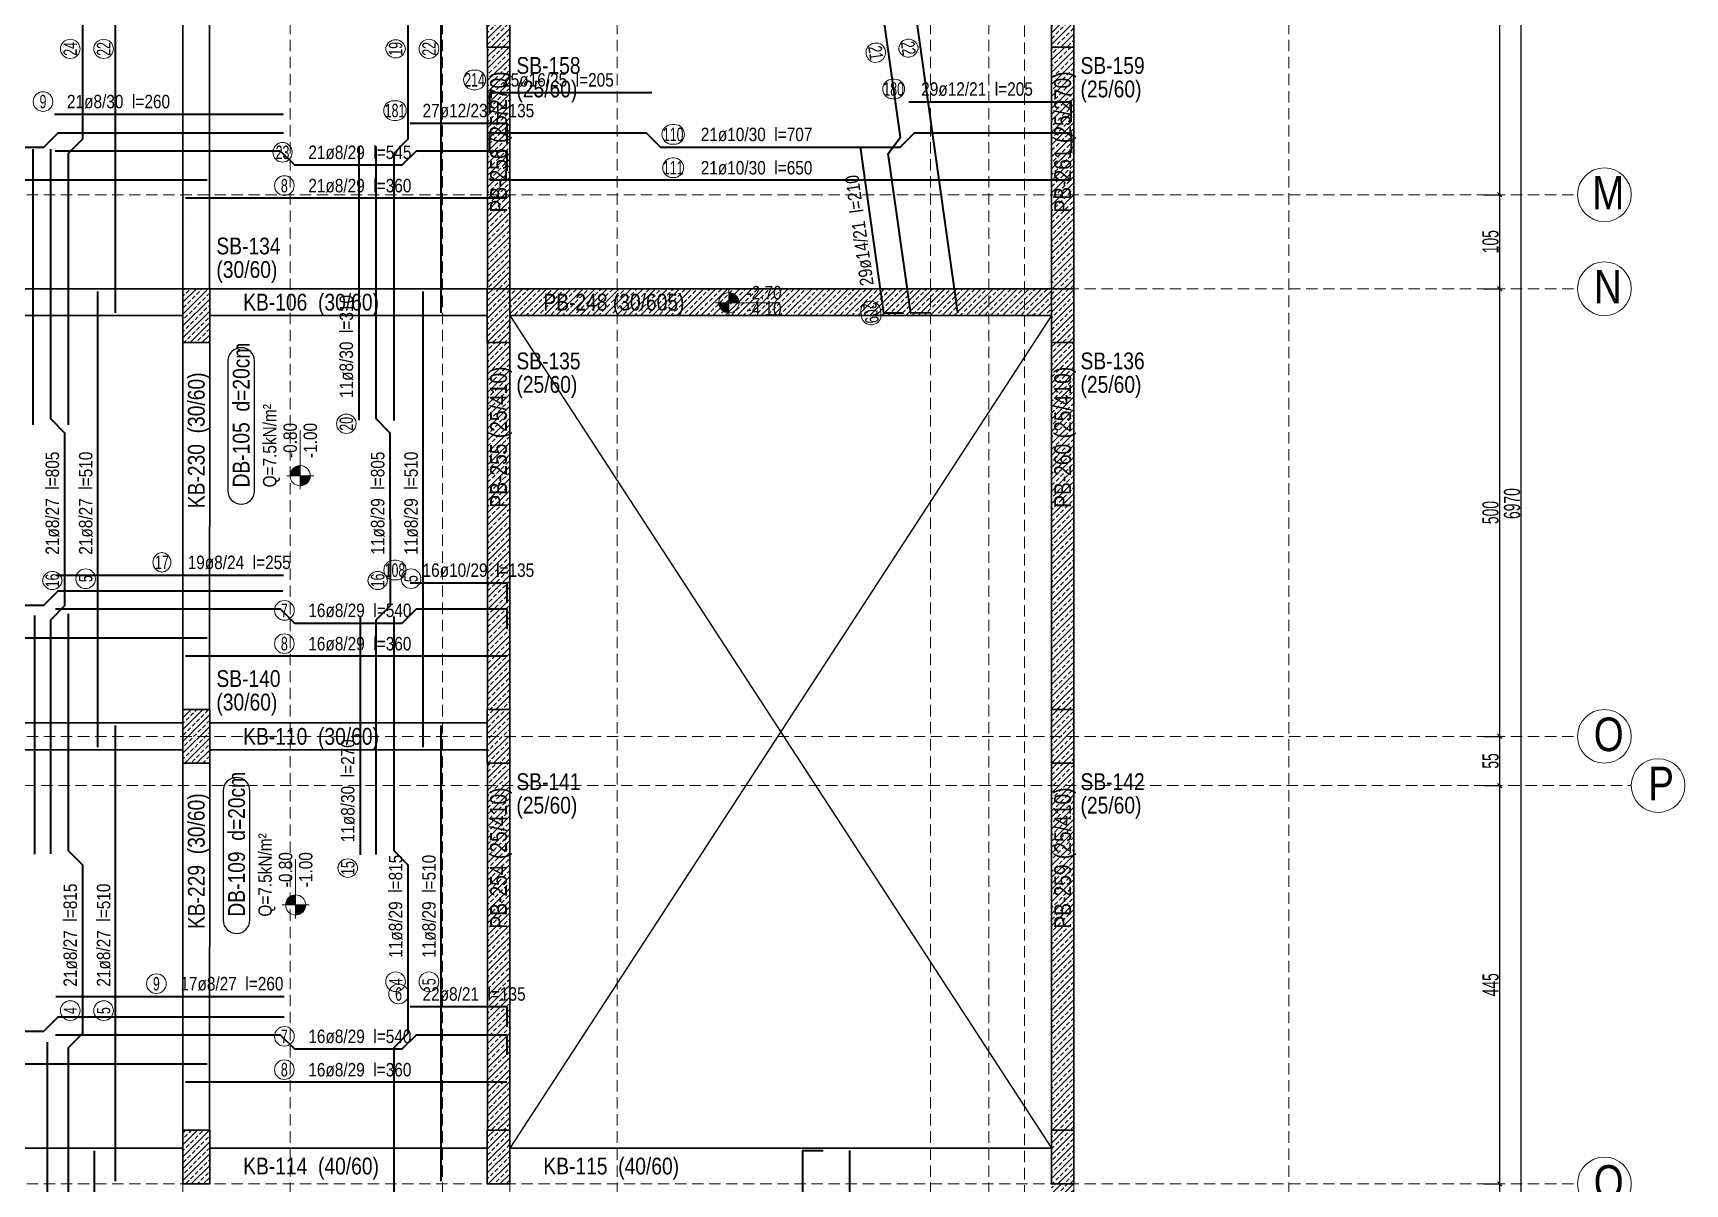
# Model space of a CAD drawing. Header units: millimetres. Extents: x 2300 to 11114, y 689 to 8824.
# Drawn here: x 9270 to 11114, y 3909 to 5195 of the extents above; entities that cross this region are included whole.
import ezdxf
from ezdxf.enums import TextEntityAlignment as Align

# ---------------------------------------------------------------- set-up
doc = ezdxf.new("R2010")
doc.units = ezdxf.units.MM
doc.linetypes.add('DASHED', pattern=[19.05, 12.7, -6.35])
for name, color, linetype, lineweight in [('AKS BALONU (BEYKENT)', 7, 'Continuous', 20), ('AKS CIZGISI (BEYKENT)', 252, 'DASHED', 20), ('AKS NO (BEYKENT)', 3, 'Continuous', 20), ('AKS OLCU (BEYKENT)', 200, 'Continuous', 20), ('CIZGI (BEYKENT)', 1, 'Continuous', 20), ('DONATI (BEYKENT)', 4, 'Continuous', 35), ('DONATI YAZISI (BEYKENT)', 3, 'Continuous', 20), ('DOSEME ISMI (BEYKENT)', 9, 'Continuous', 20), ('DOSEME PAFTA (BEYKENT)', 3, 'Continuous', 20), ('KIRIS (BEYKENT)', 2, 'Continuous', 30), ('KIRIS ISMI (BEYKENT)', 40, 'Continuous', 20), ('KOLON (BEYKENT)', 3, 'Continuous', 30), ('KOLON ISMI (BEYKENT)', 91, 'Continuous', 20), ('KOT CIZGI (BEYKENT)', 120, 'Continuous', 20), ('KOT YAZI (BEYKENT)', 7, 'Continuous', 20), ('PERDE (BEYKENT)', 6, 'Continuous', 30), ('PERDE ISMI (BEYKENT)', 240, 'Continuous', 20), ('POZ BALON (BEYKENT)', 14, 'Continuous', 20), ('POZ NO (BEYKENT)', 2, 'Continuous', 20), ('TARAMA (BEYKENT)', 252, 'Continuous', 25), ('YAZI (BEYKENT)', 140, 'Continuous', 20)]:
    doc.layers.add(name, color=color, linetype=linetype, lineweight=lineweight)
doc.styles.add('DONATI YAZISI (BEYKENT)', font='')
doc.styles.add('DSMOLC-50', font='bahnschrift light condensed', dxfattribs={"width": 0.75, "height": 18})
doc.styles.add('KOT (BEYKENT)', font='')
doc.styles.add('stastyle', font='RomanSTA.ttf')
doc.styles.add('YAZI (BEYKENT)', font='')
doc.styles.get('DONATI YAZISI (BEYKENT)').set_extended_font_data('Bahnschrift Light Condensed')
doc.styles.get('KOT (BEYKENT)').set_extended_font_data('Bahnschrift Light Condensed')
doc.styles.get('YAZI (BEYKENT)').set_extended_font_data('Bahnschrift Light Condensed')
doc.dimstyles.new('DSMOLC-50', dxfattribs={"dimtxt": 18, "dimasz": 5, "dimexe": 2, "dimexo": 2, "dimgap": 1, "dimtad": 1, "dimdec": 1, "dimrnd": 0.5, "dimzin": 12, "dimdsep": 46, "dimtxsty": 'DSMOLC-50', "dimblk": 'OBLIQUE', "dimblk1": 'OBLIQUE', "dimblk2": 'OBLIQUE', "dimcen": 0, "dimclrt": 7, "dimadec": 0, "dimazin": 0, "dimtfac": 1, "dimtdec": 4, "dimtix": 1, "dimtmove": 2, "dimatfit": 3, "dimfxl": 1, "dimtzin": 0, "dimarcsym": 0})
pattern_1 = [(45, (-157652.923, -16846.83), (-6.7351921, 6.7351921), []), (45, (-157646.188, -16846.83), (-6.7351921, 6.7351921), [4.7625, -2.38125])]
pattern_2 = [(45, (705.027, 417.84), (-6.629126, 6.629126), []), (45, (711.6565, 417.84), (-6.629126, 6.629126), [4.6875, -2.34375])]
pattern_3 = [(45, (-158588.947, -14000.79), (-6.7351921, 6.7351921), []), (45, (-158582.212, -14000.79), (-6.7351921, 6.7351921), [4.7625, -2.38125])]
pattern_4 = [(45, (817.819, 1426.161), (-6.629126, 6.629126), []), (45, (824.448, 1426.161), (-6.629126, 6.629126), [4.6875, -2.34375])]

# ---------------------------------------------------------------- blocks, each defined once
blk = doc.blocks.new('_Oblique')
at = {"color": 0, "linetype": 'ByBlock', "lineweight": -2}
blk.add_line((-0.5, -0.5), (0.5, 0.5), dxfattribs=at)
blk = doc.blocks.new('*D359')
at = {"layer": 'AKS OLCU (BEYKENT)', "color": 0, "lineweight": -2, "transparency": 16777216}
for p, q in [((10889.5, 3908.9), (10909.5, 3908.9)), ((10907.5, 3683.9), (10907.5, 3908.9)), ((10889.5, 3683.9), (10909.5, 3683.9))]:
    blk.add_line(p, q, dxfattribs=at)
at = {"layer": 'DEFPOINTS', "color": 0, "transparency": 16777216}
for p in [(10887.5, 3908.9), (10907.5, 3908.9), (10887.5, 3683.9)]:
    blk.add_point(p, dxfattribs=at)
at = {"layer": 'AKS OLCU (BEYKENT)', "color": 0, "lineweight": -2, "transparency": 16777216, "xscale": 5, "yscale": 5, "zscale": 5}
for p, rotation in [((10907.5, 3908.9), 90), ((10907.5, 3683.9), 270)]:
    blk.add_blockref('_Oblique', p, dxfattribs=dict(at, rotation=rotation))
at = {"layer": 'AKS OLCU (BEYKENT)', "color": 7, "transparency": 16777216, "insert": (10897.3, 3796.4), "char_height": 18, "attachment_point": 5, "rotation": 90, "style": 'DSMOLC-50'}
blk.add_mtext('225', dxfattribs=at)
blk = doc.blocks.new('*D360')
at = {"layer": 'AKS OLCU (BEYKENT)', "color": 0, "lineweight": -2, "transparency": 16777216}
for p, q in [((10889.5, 4353.9), (10909.5, 4353.9)), ((10907.5, 3908.9), (10907.5, 4353.9)), ((10889.5, 3908.9), (10909.5, 3908.9))]:
    blk.add_line(p, q, dxfattribs=at)
at = {"layer": 'DEFPOINTS', "color": 0, "transparency": 16777216}
for p in [(10887.5, 4353.9), (10907.5, 4353.9), (10887.5, 3908.9)]:
    blk.add_point(p, dxfattribs=at)
at = {"layer": 'AKS OLCU (BEYKENT)', "color": 0, "lineweight": -2, "transparency": 16777216, "xscale": 5, "yscale": 5, "zscale": 5}
for p, rotation in [((10907.5, 4353.9), 90), ((10907.5, 3908.9), 270)]:
    blk.add_blockref('_Oblique', p, dxfattribs=dict(at, rotation=rotation))
at = {"layer": 'AKS OLCU (BEYKENT)', "color": 7, "transparency": 16777216, "insert": (10897.4, 4131.4), "char_height": 18, "attachment_point": 5, "rotation": 90, "style": 'DSMOLC-50'}
blk.add_mtext('445', dxfattribs=at)
blk = doc.blocks.new('*D361')
at = {"layer": 'AKS OLCU (BEYKENT)', "color": 0, "lineweight": -2, "transparency": 16777216}
for p, q in [((10889.5, 4408.9), (10909.5, 4408.9)), ((10907.5, 4353.9), (10907.5, 4408.9)), ((10889.5, 4353.9), (10909.5, 4353.9))]:
    blk.add_line(p, q, dxfattribs=at)
at = {"layer": 'DEFPOINTS', "color": 0, "transparency": 16777216}
for p in [(10887.5, 4408.9), (10907.5, 4408.9), (10887.5, 4353.9)]:
    blk.add_point(p, dxfattribs=at)
at = {"layer": 'AKS OLCU (BEYKENT)', "color": 0, "lineweight": -2, "transparency": 16777216, "xscale": 5, "yscale": 5, "zscale": 5}
for p, rotation in [((10907.5, 4408.9), 90), ((10907.5, 4353.9), 270)]:
    blk.add_blockref('_Oblique', p, dxfattribs=dict(at, rotation=rotation))
at = {"layer": 'AKS OLCU (BEYKENT)', "color": 7, "transparency": 16777216, "insert": (10897.4, 4381.4), "char_height": 18, "attachment_point": 5, "rotation": 90, "style": 'DSMOLC-50'}
blk.add_mtext('55', dxfattribs=at)
blk = doc.blocks.new('*D362')
at = {"layer": 'AKS OLCU (BEYKENT)', "color": 0, "lineweight": -2, "transparency": 16777216}
for p, q in [((10889.5, 4908.9), (10909.5, 4908.9)), ((10907.5, 4408.9), (10907.5, 4908.9)), ((10889.5, 4408.9), (10909.5, 4408.9))]:
    blk.add_line(p, q, dxfattribs=at)
at = {"layer": 'DEFPOINTS', "color": 0, "transparency": 16777216}
for p in [(10887.5, 4908.9), (10907.5, 4908.9), (10887.5, 4408.9)]:
    blk.add_point(p, dxfattribs=at)
at = {"layer": 'AKS OLCU (BEYKENT)', "color": 0, "lineweight": -2, "transparency": 16777216, "xscale": 5, "yscale": 5, "zscale": 5}
for p, rotation in [((10907.5, 4908.9), 90), ((10907.5, 4408.9), 270)]:
    blk.add_blockref('_Oblique', p, dxfattribs=dict(at, rotation=rotation))
at = {"layer": 'AKS OLCU (BEYKENT)', "color": 7, "transparency": 16777216, "insert": (10897.3, 4658.9), "char_height": 18, "attachment_point": 5, "rotation": 90, "style": 'DSMOLC-50'}
blk.add_mtext('500', dxfattribs=at)
blk = doc.blocks.new('*D363')
at = {"layer": 'AKS OLCU (BEYKENT)', "color": 0, "lineweight": -2, "transparency": 16777216}
for p, q in [((10889.5, 5013.9), (10909.5, 5013.9)), ((10907.5, 4908.9), (10907.5, 5013.9)), ((10889.5, 4908.9), (10909.5, 4908.9))]:
    blk.add_line(p, q, dxfattribs=at)
at = {"layer": 'DEFPOINTS', "color": 0, "transparency": 16777216}
for p in [(10887.5, 5013.9), (10907.5, 5013.9), (10887.5, 4908.9)]:
    blk.add_point(p, dxfattribs=at)
at = {"layer": 'AKS OLCU (BEYKENT)', "color": 0, "lineweight": -2, "transparency": 16777216, "xscale": 5, "yscale": 5, "zscale": 5}
for p, rotation in [((10907.5, 5013.9), 90), ((10907.5, 4908.9), 270)]:
    blk.add_blockref('_Oblique', p, dxfattribs=dict(at, rotation=rotation))
at = {"layer": 'AKS OLCU (BEYKENT)', "color": 7, "transparency": 16777216, "insert": (10897.3, 4961.4), "char_height": 18, "attachment_point": 5, "rotation": 90, "style": 'DSMOLC-50'}
blk.add_mtext('105', dxfattribs=at)
blk = doc.blocks.new('*D364')
at = {"layer": 'AKS OLCU (BEYKENT)', "color": 0, "lineweight": -2, "transparency": 16777216}
for p, q in [((10889.5, 5508.9), (10909.5, 5508.9)), ((10907.5, 5013.9), (10907.5, 5508.9)), ((10889.5, 5013.9), (10909.5, 5013.9))]:
    blk.add_line(p, q, dxfattribs=at)
at = {"layer": 'DEFPOINTS', "color": 0, "transparency": 16777216}
for p in [(10887.5, 5508.9), (10907.5, 5508.9), (10887.5, 5013.9)]:
    blk.add_point(p, dxfattribs=at)
at = {"layer": 'AKS OLCU (BEYKENT)', "color": 0, "lineweight": -2, "transparency": 16777216, "xscale": 5, "yscale": 5, "zscale": 5}
for p, rotation in [((10907.5, 5508.9), 90), ((10907.5, 5013.9), 270)]:
    blk.add_blockref('_Oblique', p, dxfattribs=dict(at, rotation=rotation))
at = {"layer": 'AKS OLCU (BEYKENT)', "color": 7, "transparency": 16777216, "insert": (10897.3, 5261.4), "char_height": 18, "attachment_point": 5, "rotation": 90, "style": 'DSMOLC-50'}
blk.add_mtext('495', dxfattribs=at)
blk = doc.blocks.new('*D205')
at = {"layer": 'AKS OLCU (BEYKENT)', "color": 0, "lineweight": -2, "transparency": 16777216}
for p, q in [((10889.5, 8153.9), (10933.5, 8153.9)), ((10931.5, 1183.9), (10931.5, 8153.9)), ((10889.5, 1183.9), (10933.5, 1183.9))]:
    blk.add_line(p, q, dxfattribs=at)
at = {"layer": 'DEFPOINTS', "color": 0, "transparency": 16777216}
for p in [(10887.5, 8153.9), (10931.5, 8153.9), (10887.5, 1183.9)]:
    blk.add_point(p, dxfattribs=at)
at = {"layer": 'AKS OLCU (BEYKENT)', "color": 0, "lineweight": -2, "transparency": 16777216, "xscale": 5, "yscale": 5, "zscale": 5}
for p, rotation in [((10931.5, 8153.9), 90), ((10931.5, 1183.9), 270)]:
    blk.add_blockref('_Oblique', p, dxfattribs=dict(at, rotation=rotation))
at = {"layer": 'AKS OLCU (BEYKENT)', "color": 7, "transparency": 16777216, "insert": (10921.3, 4668.9), "char_height": 18, "attachment_point": 5, "rotation": 90, "style": 'DSMOLC-50'}
blk.add_mtext('6970', dxfattribs=at)

msp = doc.modelspace()

# ---------------------------------------------------------------- hatches: boundary and pattern name
at = {"layer": 'KOT CIZGI (BEYKENT)'}
h = msp.add_hatch(color=256, dxfattribs=at)
h.dxf.hatch_style = 1
h.paths.add_polyline_path([(10046.62, 4893.26), (10035.37, 4893.26, 0.4142136), (10046.62, 4882.01)])
h = msp.add_hatch(color=256, dxfattribs=at)
h.dxf.hatch_style = 1
h.paths.add_polyline_path([(10046.62, 4904.51), (10046.62, 4893.26), (10057.87, 4893.26, 0.4142136)])
h = msp.add_hatch(color=256, dxfattribs=at)
h.dxf.hatch_style = 1
h.paths.add_polyline_path([(9556.76, 4700.04), (9568.01, 4700.04), (9568.01, 4711.29, 0.4142136)])
h = msp.add_hatch(color=256, dxfattribs=at)
h.dxf.hatch_style = 1
h.paths.add_polyline_path([(9568.01, 4700.04), (9568.01, 4688.79, 0.4142136), (9579.26, 4700.04)])
h = msp.add_hatch(color=256, dxfattribs=at)
h.dxf.hatch_style = 1
h.paths.add_polyline_path([(9551.6, 4220.58), (9562.85, 4220.58), (9562.85, 4231.83, 0.4142136)])
h = msp.add_hatch(color=256, dxfattribs=at)
h.dxf.hatch_style = 1
h.paths.add_polyline_path([(9562.85, 4220.58), (9562.85, 4209.33, 0.4142136), (9574.1, 4220.58)])
at = {"layer": 'TARAMA (BEYKENT)'}
h = msp.add_hatch(dxfattribs=at)
h.set_pattern_fill('ANSI33', color=256, scale=1.5, style=0, pattern_type=0)
h.set_pattern_definition(pattern_4)
h.paths.add_polyline_path([(9776.88, 5238.91), (9801.88, 5238.91), (9801.88, 5178.91), (9776.88, 5178.91)], flags=0)
h = msp.add_hatch(dxfattribs=at)
h.set_pattern_fill('ANSI33', color=256, scale=1.5, style=0, pattern_type=0)
h.set_pattern_definition(pattern_4)
h.paths.add_polyline_path([(10406.88, 5238.91), (10431.88, 5238.91), (10431.88, 5178.91), (10406.88, 5178.91)], flags=0)
h = msp.add_hatch(dxfattribs=at)
h.set_pattern_fill('ANSI33', color=256, scale=1.5, style=0, pattern_type=0)
h.set_pattern_definition([(45, (817.819, 1366.162), (-6.629126, 6.629126), []), (45, (824.448, 1366.162), (-6.629126, 6.629126), [4.6875, -2.34375])])
h.paths.add_polyline_path([(9776.88, 5178.91), (9801.88, 5178.91), (9801.88, 4908.91), (9776.88, 4908.91)])
at = {"layer": 'TARAMA (BEYKENT)', "lineweight": -3}
h = msp.add_hatch(dxfattribs=at)
h.set_pattern_fill('ANSI33', color=256, scale=1.5, style=0)
h.set_pattern_definition(pattern_3)
h.paths.add_polyline_path([(10431.88, 5178.91), (10406.98, 5178.91), (10406.98, 4908.91), (10431.98, 4908.91)])
at = {"layer": 'TARAMA (BEYKENT)'}
h = msp.add_hatch(dxfattribs=at)
h.set_pattern_fill('ANSI33', color=256, scale=1.5, style=0, pattern_type=0)
h.set_pattern_definition(pattern_2)
h.paths.add_polyline_path([(9436.88, 4908.91), (9466.88, 4908.91), (9466.88, 4848.91), (9436.88, 4848.91)], flags=0)
h = msp.add_hatch(dxfattribs=at)
h.set_pattern_fill('ANSI33', color=256, scale=1.5, style=0, pattern_type=0)
h.set_pattern_definition(pattern_2)
h.paths.add_polyline_path([(9776.88, 4908.91), (9801.88, 4908.91), (9801.88, 4848.91), (9776.88, 4848.91)], flags=0)
at = {"layer": 'TARAMA (BEYKENT)', "lineweight": -3}
h = msp.add_hatch(dxfattribs=at)
h.set_pattern_fill('ANSI33', color=256, scale=1.5)
h.set_pattern_definition([(45, (705.027, 417.84), (-6.735192, 6.735192), []), (45, (711.763, 417.84), (-6.735192, 6.735192), [4.7625, -2.38125])])
h.paths.add_polyline_path([(10406.88, 4908.91), (9801.88, 4908.91), (9801.88, 4878.91), (10406.88, 4878.91)])
at = {"layer": 'TARAMA (BEYKENT)'}
h = msp.add_hatch(dxfattribs=at)
h.set_pattern_fill('ANSI33', color=256, scale=1.5, style=0, pattern_type=0)
h.set_pattern_definition(pattern_2)
h.paths.add_polyline_path([(10406.88, 4908.91), (10431.88, 4908.91), (10431.88, 4848.91), (10406.88, 4848.91)], flags=0)
at = {"layer": 'TARAMA (BEYKENT)', "lineweight": -3}
h = msp.add_hatch(dxfattribs=at)
h.set_pattern_fill('ANSI33', color=256, scale=1.5, style=0)
h.set_pattern_definition(pattern_1)
h.paths.add_polyline_path([(9801.88, 4848.91), (9776.98, 4848.91), (9776.98, 4438.91), (9801.98, 4438.91)])
h = msp.add_hatch(dxfattribs=at)
h.set_pattern_fill('ANSI33', color=256, scale=1.5, style=0)
h.set_pattern_definition(pattern_1)
h.paths.add_polyline_path([(10431.88, 4848.91), (10406.98, 4848.91), (10406.98, 4438.91), (10431.98, 4438.91)])
at = {"layer": 'TARAMA (BEYKENT)'}
h = msp.add_hatch(dxfattribs=at)
h.set_pattern_fill('ANSI33', color=256, scale=1.5, style=0, pattern_type=0)
h.set_pattern_definition(pattern_2)
h.paths.add_polyline_path([(9436.88, 4438.91), (9466.88, 4438.91), (9466.88, 4378.91), (9436.88, 4378.91)], flags=0)
h = msp.add_hatch(dxfattribs=at)
h.set_pattern_fill('ANSI33', color=256, scale=1.5, style=0, pattern_type=0)
h.set_pattern_definition(pattern_2)
h.paths.add_polyline_path([(9776.88, 4438.91), (9801.88, 4438.91), (9801.88, 4378.91), (9776.88, 4378.91)], flags=0)
h = msp.add_hatch(dxfattribs=at)
h.set_pattern_fill('ANSI33', color=256, scale=1.5, style=0, pattern_type=0)
h.set_pattern_definition(pattern_2)
h.paths.add_polyline_path([(10406.88, 4438.91), (10431.88, 4438.91), (10431.88, 4378.91), (10406.88, 4378.91)], flags=0)
at = {"layer": 'TARAMA (BEYKENT)', "lineweight": -3}
h = msp.add_hatch(dxfattribs=at)
h.set_pattern_fill('ANSI33', color=256, scale=1.5, style=0)
h.set_pattern_definition(pattern_1)
h.paths.add_polyline_path([(9801.88, 4378.91), (9776.98, 4378.91), (9776.98, 3968.91), (9801.98, 3968.91)])
h = msp.add_hatch(dxfattribs=at)
h.set_pattern_fill('ANSI33', color=256, scale=1.5, style=0)
h.set_pattern_definition(pattern_1)
h.paths.add_polyline_path([(10431.88, 4378.91), (10406.98, 4378.91), (10406.98, 3968.91), (10431.98, 3968.91)])
at = {"layer": 'TARAMA (BEYKENT)'}
h = msp.add_hatch(dxfattribs=at)
h.set_pattern_fill('ANSI33', color=256, scale=1.5, style=0, pattern_type=0)
h.set_pattern_definition(pattern_2)
h.paths.add_polyline_path([(9436.88, 3968.91), (9466.88, 3968.91), (9466.88, 3908.91), (9436.88, 3908.91)], flags=0)
h = msp.add_hatch(dxfattribs=at)
h.set_pattern_fill('ANSI33', color=256, scale=1.5, style=0, pattern_type=0)
h.set_pattern_definition(pattern_2)
h.paths.add_polyline_path([(9776.88, 3968.91), (9801.88, 3968.91), (9801.88, 3908.91), (9776.88, 3908.91)], flags=0)
h = msp.add_hatch(dxfattribs=at)
h.set_pattern_fill('ANSI33', color=256, scale=1.5, style=0, pattern_type=0)
h.set_pattern_definition(pattern_2)
h.paths.add_polyline_path([(10406.88, 3968.91), (10431.88, 3968.91), (10431.88, 3908.91), (10406.88, 3908.91)], flags=0)
at = {"layer": 'TARAMA (BEYKENT)', "lineweight": -3}
h = msp.add_hatch(dxfattribs=at)
h.set_pattern_fill('ANSI33', color=256, scale=1.5, style=0)
h.set_pattern_definition(pattern_3)
h.paths.add_polyline_path([(10431.88, 3908.91), (10406.98, 3908.91), (10406.98, 3618.91), (10431.98, 3618.91)])

# ---------------------------------------------------------------- linework, layer by layer
at = {"layer": 'AKS BALONU (BEYKENT)'}
for centre in [(11024.38, 5013.91), (11024.38, 4908.91), (11024.38, 4408.91), (11084.38, 4353.91), (11024.38, 3908.91)]:
    msp.add_circle(centre, 30, dxfattribs=at)
at = {"layer": 'AKS CIZGISI (BEYKENT)'}
for p, q in [((10376.88, 808.91), (10376.88, 8513.91)), ((9436.88, 868.91), (9436.88, 8453.91)), ((9556.88, 868.91), (9556.88, 8453.91)), ((9726.88, 868.91), (9726.88, 8453.91)), ((9801.88, 868.91), (9801.88, 8453.91)), ((9921.88, 868.91), (9921.88, 8453.91)), ((10271.88, 868.91), (10271.88, 8453.91)), ((10336.88, 868.91), (10336.88, 8453.91)), ((10431.88, 868.91), (10431.88, 8453.91)), ((10671.88, 868.91), (10671.88, 8453.91)), ((3261.88, 5013.91), (10994.38, 5013.91)), ((3261.88, 4908.91), (10994.38, 4908.91)), ((3261.88, 4408.91), (10994.38, 4408.91)), ((3201.88, 4353.91), (11054.38, 4353.91)), ((3261.88, 3908.91), (10994.38, 3908.91))]:
    msp.add_line(p, q, dxfattribs=at)
at = {"layer": 'CIZGI (BEYKENT)', "lineweight": -3}
for p, q in [((10406.98, 4878.91), (9801.98, 3948.91)), ((9801.98, 4878.91), (10406.88, 3948.91))]:
    msp.add_line(p, q, dxfattribs=at)
at = {"layer": 'DONATI (BEYKENT)'}
for points in [[(9309.38, 4756.78), (9309.38, 5060.28), (9325.29, 5076.2), (9325.28, 5341.36), (9309.38, 5357.28), (9309.38, 5653.28)], [(9672.72, 4761.8), (9672.72, 5060.28), (9688.62, 5076.2), (9688.62, 5341.36), (9672.72, 5357.28), (9672.72, 5653.28)], [(10272.21, 4881.8), (10249.71, 4881.78), (10224.74, 5060.13), (10238.29, 5078.1), (10201.96, 5337.54), (10184.01, 5351.11), (10140.74, 5660.14)], [(9361.88, 4881.91), (9361.88, 5535.91)], [(9725.22, 4881.91), (9725.22, 5535.91)], [(10302.21, 4881.9), (10211.54, 5529.59)], [(9779.64, 5105.55), (9779.64, 5128.05), (9960.64, 5128.05)], [(10247.64, 5117.84), (10428.64, 5117.84), (10428.64, 5095.34)], [(9293.68, 5103.81), (9549.19, 5103.81)], [(9690.78, 5093.74), (9798.65, 5093.74), (9798.65, 5071.24)], [(8715.84, 5083.05), (9025.75, 5083.05), (9041.67, 5067.14), (9281.83, 5067.15), (9297.75, 5083.05), (9549.34, 5083.05)], [(9779.77, 5060.55), (9779.75, 5083.05), (9954.5, 5083.05), (9970.42, 5067.14), (10238.08, 5067.15), (10254, 5083.05), (10428.75, 5083.05), (10428.77, 5060.55)], [(9269.85, 4756.83), (9269.85, 5064.92)], [(9289.38, 4277.59), (9289.38, 4539.02), (9305.29, 4554.94), (9305.28, 4747.6), (9289.38, 4763.52), (9289.38, 5064.96)], [(9294.24, 5063.05), (9545.76, 5063.05), (9561.67, 5047.14), (9681.84, 5047.15), (9697.76, 5063.05), (9798.76, 5063.05), (9798.78, 5040.55)], [(9633.63, 4762.15), (9633.63, 5067.67)], [(9652.72, 4276.81), (9652.72, 4539.02), (9668.62, 4554.94), (9668.61, 4747.6), (9652.72, 4763.52), (9652.72, 5067.93)], [(10241.6, 4881.67), (10219.6, 4881.67), (10193.58, 5067.45)], [(8859.88, 5030.55), (9463.88, 5030.55)], [(9779.88, 5030.55), (10428.88, 5030.55)], [(9439.88, 5010.55), (9798.88, 5010.55)], [(9341.88, 4396.9), (9341.88, 4905.9)], [(9705.22, 4396.9), (9705.22, 4905.9)], [(9294.9, 4589.13), (9549.3, 4589.13)], [(9690.78, 4580.43), (9798.65, 4580.43), (9798.65, 4557.93)], [(8710.62, 4571.41), (9025.75, 4571.41), (9041.67, 4555.5), (9281.83, 4555.51), (9297.75, 4571.41), (9548.53, 4571.41)], [(9271.65, 4277.48), (9271.65, 4544.05)], [(9294.67, 4551.41), (9545.76, 4551.41), (9561.67, 4535.5), (9681.84, 4535.51), (9697.76, 4551.41), (9798.76, 4551.41), (9798.78, 4528.91)], [(9309.38, 3745.53), (9309.38, 4061.53), (9325.29, 4077.45), (9325.28, 4265.11), (9309.38, 4281.03), (9309.38, 4545.78)], [(9635.19, 4276.7), (9635.19, 4542.28)], [(9672.72, 3745.53), (9672.72, 4061.53), (9688.62, 4077.45), (9688.62, 4265.11), (9672.72, 4281.03), (9672.72, 4542.82)], [(8859.88, 4518.91), (9463.88, 4518.91)], [(9439.88, 4498.91), (9798.88, 4498.91)], [(9361.88, 3911.91), (9361.88, 4420.91)], [(9725.22, 3911.91), (9725.22, 4420.91)], [(9294.93, 4118.49), (9550.02, 4118.49)], [(8710.01, 4095.57), (9025.75, 4095.57), (9041.67, 4079.67), (9281.83, 4079.68), (9297.75, 4095.57), (9550.22, 4095.57)], [(9690.78, 4106.99), (9798.65, 4106.99), (9798.65, 4084.49)], [(9308.16, 3246.8), (9285.66, 3246.78), (9285.66, 3442.34), (9301.57, 3458.26), (9301.56, 3730.55), (9285.66, 3746.47), (9285.66, 4067.29)], [(9294.71, 4075.57), (9545.76, 4075.57), (9561.67, 4059.67), (9681.84, 4059.68), (9697.76, 4075.57), (9798.76, 4075.57), (9798.78, 4053.07)], [(8859.88, 4043.07), (9463.88, 4043.07)], [(9439.88, 4023.07), (9798.88, 4023.07)], [(9338.16, 3246.91), (9338.16, 3945.8)], [(10150.89, 3246.84), (10128.39, 3246.85), (10128.64, 3434.2), (10144.57, 3450.09), (10144.95, 3732.94), (10129.07, 3748.89), (10129.34, 3946.23), (10151.84, 3946.22)], [(10180.89, 3246.91), (10181.84, 3946.29)]]:
    msp.add_lwpolyline(points, dxfattribs=at)
at = {"layer": 'DOSEME PAFTA (BEYKENT)', "lineweight": -3}
for points in [[(9516.88, 4683), (9516.88, 4828.19, 1), (9487.2, 4828.19), (9487.2, 4683, 1)], [(9511.73, 4203.54), (9511.73, 4348.17, 1), (9482.05, 4348.17), (9482.05, 4203.54, 1)]]:
    msp.add_lwpolyline(points, format="xyb", close=True, dxfattribs=at)
at = {"layer": 'KIRIS (BEYKENT)'}
for p, q in [((9436.78, 5508.81), (9436.78, 4909.01)), ((9466.88, 5508.81), (9466.78, 4909.01)), ((8886.98, 4908.91), (9436.78, 4908.91)), ((9466.78, 4908.91), (9776.98, 4908.91)), ((8886.98, 4878.91), (9436.78, 4878.91)), ((9466.78, 4878.91), (9776.98, 4878.91)), ((9436.78, 4849.01), (9436.78, 4438.91)), ((9466.88, 4849.01), (9466.78, 4438.91)), ((8886.98, 4423.91), (9436.78, 4423.91)), ((9466.78, 4423.91), (9776.98, 4423.91)), ((8886.98, 4393.91), (9436.78, 4393.91)), ((9466.78, 4393.91), (9776.98, 4393.91)), ((9436.78, 4378.91), (9436.78, 3968.81)), ((9466.88, 4378.91), (9466.78, 3968.81)), ((8886.98, 3948.91), (9436.78, 3948.91)), ((9466.78, 3948.91), (9776.98, 3948.91)), ((9801.98, 3948.91), (10406.98, 3948.91))]:
    msp.add_line(p, q, dxfattribs=at)
at = {"layer": 'KOLON (BEYKENT)'}
for points in [[(9776.88, 5238.91), (9801.88, 5238.91), (9801.88, 5178.91), (9776.88, 5178.91)], [(10406.88, 5238.91), (10431.88, 5238.91), (10431.88, 5178.91), (10406.88, 5178.91)], [(9436.88, 4908.91), (9466.88, 4908.91), (9466.88, 4848.91), (9436.88, 4848.91)], [(9776.88, 4908.91), (9801.88, 4908.91), (9801.88, 4848.91), (9776.88, 4848.91)], [(10406.88, 4908.91), (10431.88, 4908.91), (10431.88, 4848.91), (10406.88, 4848.91)], [(9436.88, 4438.91), (9466.88, 4438.91), (9466.88, 4378.91), (9436.88, 4378.91)], [(9776.88, 4438.91), (9801.88, 4438.91), (9801.88, 4378.91), (9776.88, 4378.91)], [(10406.88, 4438.91), (10431.88, 4438.91), (10431.88, 4378.91), (10406.88, 4378.91)], [(9436.88, 3968.91), (9466.88, 3968.91), (9466.88, 3908.91), (9436.88, 3908.91)], [(9776.88, 3968.91), (9801.88, 3968.91), (9801.88, 3908.91), (9776.88, 3908.91)], [(10406.88, 3968.91), (10431.88, 3968.91), (10431.88, 3908.91), (10406.88, 3908.91)]]:
    msp.add_lwpolyline(points, close=True, dxfattribs=at)
at = {"layer": 'KOT CIZGI (BEYKENT)'}
for p, q in [((10046.62, 4908.26), (10046.62, 4878.26)), ((10031.62, 4893.26), (10097.66, 4893.26)), ((9568.01, 4685.04), (9568.01, 4751.08)), ((9553.01, 4700.04), (9583.01, 4700.04)), ((9562.85, 4205.58), (9562.85, 4271.62)), ((9547.85, 4220.58), (9577.85, 4220.58))]:
    msp.add_line(p, q, dxfattribs=at)
for centre in [(10046.62, 4893.26), (9568.01, 4700.04), (9562.85, 4220.58)]:
    msp.add_circle(centre, 11.25, dxfattribs=at)
at = {"layer": 'PERDE (BEYKENT)'}
for p, q in [((9776.98, 5178.91), (9776.98, 4909.01)), ((9801.88, 5178.91), (9801.98, 4909.01)), ((10406.98, 5178.91), (10406.98, 4909.01)), ((10431.88, 5178.91), (10431.98, 4909.01)), ((9801.98, 4908.91), (10406.98, 4908.91)), ((9801.98, 4878.91), (10406.98, 4878.91)), ((9776.98, 4849.01), (9776.98, 4438.91)), ((9801.88, 4849.01), (9801.98, 4438.91)), ((10406.98, 4849.01), (10406.98, 4438.91)), ((10431.88, 4849.01), (10431.98, 4438.91)), ((9776.98, 4378.91), (9776.98, 3968.81)), ((9801.88, 4378.91), (9801.98, 3968.81)), ((10406.98, 4378.91), (10406.98, 3968.81)), ((10431.88, 4378.91), (10431.98, 3968.81))]:
    msp.add_line(p, q, dxfattribs=at)
at = {"layer": 'POZ BALON (BEYKENT)'}
for p, q in [((9300.14, 5177.07), (9300.14, 5176.57)), ((9322.14, 5177.07), (9322.14, 5176.57)), ((9337.38, 5177.08), (9337.38, 5176.54)), ((9359.38, 5177.08), (9359.38, 5176.54)), ((9663.48, 5177.74), (9663.48, 5175.99)), ((9685.48, 5177.74), (9685.48, 5175.99)), ((9700.72, 5177.12), (9700.72, 5176.58)), ((9722.72, 5177.12), (9722.72, 5176.58)), ((10199.86, 5171.22), (10199.91, 5170.86)), ((10221.65, 5174.27), (10221.7, 5173.91)), ((10236.15, 5177.08), (10236.42, 5175.16)), ((10257.94, 5180.13), (10258.21, 5178.22)), ((9761.39, 5153.18), (9763.99, 5153.18)), ((9761.39, 5131.18), (9763.99, 5131.18)), ((10229.45, 5142.98), (10231.94, 5142.98)), ((9672.25, 5118.88), (9675.4, 5118.88)), ((10229.45, 5120.98), (10231.94, 5120.98)), ((9672.25, 5096.88), (9675.4, 5096.88)), ((9982.99, 5092.28), (9986.01, 5092.28)), ((9548.52, 5072.28), (9547.99, 5072.28)), ((9982.99, 5070.28), (9986.01, 5070.28)), ((9983.78, 5055.05), (9985.18, 5055.05)), ((9548.52, 5050.28), (9547.99, 5050.28)), ((9983.78, 5033.05), (9985.18, 5033.05)), ((10194.73, 4877.98), (10194.09, 4882.56)), ((10216.52, 4881.03), (10215.87, 4885.61)), ((9608.49, 4758.22), (9608.49, 4757.86)), ((9630.49, 4758.22), (9630.49, 4757.86)), ((9414.41, 4614.27), (9412.66, 4614.27)), ((9672.38, 4605.57), (9675.27, 4605.57)), ((9280.14, 4583.88), (9280.14, 4582.13)), ((9302.14, 4583.88), (9302.14, 4582.13)), ((9414.41, 4592.27), (9412.66, 4592.27)), ((9643.48, 4583.89), (9643.48, 4582.2)), ((9665.48, 4583.89), (9665.48, 4582.2)), ((9672.38, 4583.57), (9675.27, 4583.57)), ((9610.05, 4262.41), (9610.05, 4261.08)), ((9632.05, 4262.41), (9632.05, 4261.08))]:
    msp.add_line(p, q, dxfattribs=at)
for centre in [(9280.73, 5117.95), (9550.24, 5024.05), (9328.38, 4584.99), (9691.72, 4585.03), (9550.26, 4549.64), (9550.24, 4512.41), (9407.34, 4132.63), (9674.48, 4134.73), (9711.72, 4134.71), (9677.82, 4121.13), (9311.14, 4102.54), (9348.38, 4102.53), (9550.26, 4073.81), (9550.24, 4036.57)]:
    msp.add_circle(centre, 11, dxfattribs=at)
for centre, start, end in [((9311.14, 5176.57), 0, 180), ((9348.38, 5176.54), 0, 180), ((9674.48, 5175.99), 0, 180), ((9711.72, 5176.58), 0, 180), ((10247.31, 5176.69), 7.96961, 187.96961), ((9311.14, 5177.07), 180, 0), ((9348.38, 5177.08), 180, 0), ((9674.48, 5177.74), 180, 0), ((9711.72, 5177.12), 180, 0), ((10210.8, 5172.39), 7.96961, 187.96961), ((10210.75, 5172.75), 187.96961, 7.96961), ((10247.04, 5178.61), 187.96961, 7.96961), ((9761.39, 5142.18), 90, 270), ((9763.99, 5142.18), 270, 90), ((10229.45, 5131.98), 90, 270), ((10231.94, 5131.98), 270, 90), ((9672.25, 5107.88), 90, 270), ((9675.4, 5107.88), 270, 90), ((9982.99, 5081.28), 90, 270), ((9986.01, 5081.28), 270, 90), ((9548.52, 5061.28), 90, 270), ((9547.99, 5061.28), 270, 90), ((9983.78, 5044.05), 90, 270), ((9985.18, 5044.05), 270, 90), ((10204.98, 4884.09), 7.96961, 187.96961), ((10205.62, 4879.51), 187.96961, 7.96961), ((9619.49, 4757.86), 0, 180), ((9619.49, 4758.22), 180, 0), ((9414.41, 4603.27), 90, 270), ((9412.66, 4603.27), 270, 90), ((9672.38, 4594.57), 90, 270), ((9675.27, 4594.57), 270, 90), ((9291.14, 4582.13), 0, 180), ((9291.14, 4583.88), 180, 0), ((9654.48, 4582.2), 0, 180), ((9654.48, 4583.89), 180, 0), ((9621.05, 4261.08), 0, 180), ((9621.05, 4262.41), 180, 0)]:
    msp.add_arc(centre, 11, start, end, dxfattribs=at)

# ---------------------------------------------------------------- texts
at = {"layer": 'AKS NO (BEYKENT)', "style": 'YAZI (BEYKENT)'}
for s, p in [('M', (11010.8, 4997.41)), ('N', (11012.75, 4892.41)), ('O', (11012.52, 4392.41)), ('P', (11073.46, 4337.41)), ('Q', (11012.48, 3892.41))]:
    msp.add_text(s, height=37.5, dxfattribs=at).set_placement(p)
at = {"layer": 'DONATI (BEYKENT)', "style": 'stastyle'}
for s, p in [('& 1-.2- 1- 0- 0', (9779.88, 5003.91)), ('& 1-.2- 1- 5.5- 0', (9439.88, 4983.91)), ('& 1-.2- 1- 5- 4.699998', (9361.88, 4881.91)), ('& 1-.2- 1- 4.999998- 4.700006', (9725.22, 4881.91)), ('& 1-.2- 1- 0- 0', (10331.88, 4881.91)), ('& 1-.2- 1- 5.5- 0', (9439.88, 4498.91)), ('& 1-.2- 1- 5- 6', (9341.88, 4396.9)), ('& 1-.2- 1- 4.999998- 6.000004', (9705.22, 4396.9)), ('& 1-.2- 1- 5.5- 0', (9439.88, 4023.07)), ('& 1-.2- 1- 6.649998- 5', (9361.88, 3911.91)), ('& 1-.2- 1- 6.649998- 4.999998', (9725.22, 3911.91))]:
    msp.add_text(s, height=0.00075, dxfattribs=at).set_placement(p)
at = {"layer": 'DONATI YAZISI (BEYKENT)', "style": 'DONATI YAZISI (BEYKENT)'}
for s, p in [(' 25ø16/25  l=205', (9788.69, 5134.68)), (' 29ø12/21  l=205', (10256.69, 5124.48)), (' 21ø8/30  l=260', (9302.73, 5110.45)), (' 27ø12/23  l=135', (9699.82, 5100.38)), (' 21ø10/30  l=707', (10010.5, 5073.78)), (' 21ø8/29  l=545', (9572.26, 5053.78)), (' 21ø10/30  l=650', (10010.48, 5036.55)), (' 21ø8/29  l=360', (9572.24, 5016.55)), (' 19ø8/24  l=255', (9437.53, 4595.77)), (' 16ø10/29  l=135', (9699.82, 4587.07)), (' 16ø8/29  l=540', (9572.26, 4542.14)), (' 16ø8/29  l=360', (9572.24, 4504.91)), (' 17ø8/27  l=260', (9429.34, 4125.13)), (' 22ø8/21  l=135', (9699.82, 4113.63)), (' 16ø8/29  l=540', (9572.26, 4066.31)), (' 16ø8/29  l=360', (9572.24, 4029.07))]:
    msp.add_text(s, height=15, dxfattribs=at).set_placement(p)
for s, rotation, p in [(' 29ø14/21  l=210', 97.96961, (10209.12, 4908.58)), (' 11ø8/30  l=310', 90, (9626.99, 4782.04)), (' 21ø8/27  l=805', 90, (9298.64, 4607)), (' 21ø8/27  l=510', 90, (9335.88, 4606.99)), (' 11ø8/29  l=805', 90, (9661.98, 4607.05)), (' 11ø8/29  l=510', 90, (9699.22, 4607.03)), (' 11ø8/30  l=270', 90, (9628.55, 4285.75)), (' 11ø8/29  l=815', 90, (9681.98, 4156.73)), (' 11ø8/29  l=510', 90, (9719.22, 4156.71)), (' 21ø8/27  l=815', 90, (9318.64, 4124.54)), (' 21ø8/27  l=510', 90, (9355.88, 4124.53))]:
    msp.add_text(s, height=15, rotation=rotation, dxfattribs=at).set_placement(p)
at = {"layer": 'DOSEME ISMI (BEYKENT)', "style": 'YAZI (BEYKENT)'}
for s, p in [('DB-105  d=20cm', (9511.4, 4686.96)), ('DB-109  d=20cm', (9506.24, 4207.5))]:
    msp.add_text(s, height=18.75, rotation=90, dxfattribs=at).set_placement(p)
at = {"layer": 'KIRIS ISMI (BEYKENT)', "style": 'YAZI (BEYKENT)'}
for s, p in [('KB-106  (30/60)', (9504.28, 4884.53)), ('KB-110  (30/60)', (9504.28, 4399.53)), ('KB-114  (40/60)', (9504.28, 3919.53)), ('KB-115  (40/60)', (9839.48, 3919.53))]:
    msp.add_text(s, height=18.75, dxfattribs=at).set_placement(p)
for s, p in [('KB-230  (30/60)', (9461.27, 4663.74)), ('KB-229  (30/60)', (9461.27, 4193.65))]:
    msp.add_text(s, height=18.75, rotation=90, dxfattribs=at).set_placement(p)
at = {"layer": 'KOLON ISMI (BEYKENT)', "style": 'YAZI (BEYKENT)'}
for s, p in [('SB-158', (9809.4, 5148.91)), ('SB-159', (10439.4, 5148.91)), ('(25/60)', (9809.4, 5122.66)), ('(25/60)', (10439.4, 5122.66)), ('SB-134', (9474.38, 4947.24)), ('(30/60)', (9474.38, 4920.99)), ('SB-135', (9809.39, 4818.91)), ('SB-136', (10439.39, 4818.91)), ('(25/60)', (9809.39, 4792.66)), ('(25/60)', (10439.39, 4792.66)), ('SB-140', (9474.38, 4464.07)), ('(30/60)', (9474.38, 4437.82)), ('SB-141', (9809.39, 4348.91)), ('SB-142', (10439.39, 4348.91)), ('(25/60)', (9809.39, 4322.66)), ('(25/60)', (10439.39, 4322.66))]:
    msp.add_text(s, height=18.75, dxfattribs=at).set_placement(p)
at = {"layer": 'KOT YAZI (BEYKENT)', "style": 'KOT (BEYKENT)'}
for s, p in [(' -2.70', (10061.62, 4897.01)), (' -4.10', (10061.62, 4879.01))]:
    msp.add_text(s, height=15, dxfattribs=at).set_placement(p)
for s, p in [(' -0.80', (9564.26, 4715.04)), (' -1.00', (9586.76, 4715.04)), (' -0.80', (9559.1, 4235.58)), (' -1.00', (9581.6, 4235.58))]:
    msp.add_text(s, height=15, rotation=90, dxfattribs=at).set_placement(p)
at = {"layer": 'PERDE ISMI (BEYKENT)', "style": 'YAZI (BEYKENT)'}
for s, p in [('PB-256 (25/270)', (9798.77, 4994.05)), ('PB-261 (25/270)', (10428.77, 4994.01)), ('PB-255 (25/410)', (9798.77, 4664.37)), ('PB-260 (25/410)', (10428.77, 4664.13)), ('PB-254 (25/410)', (9798.77, 4194.19)), ('PB-259 (25/410)', (10428.77, 4194.19))]:
    msp.add_text(s, height=18.75, rotation=90, dxfattribs=at).set_placement(p)
msp.add_text('PB-248 (30/605)', height=18.75, dxfattribs=at).set_placement((9839.48, 4884.53))
at = {"layer": 'POZ NO (BEYKENT)', "style": 'YAZI (BEYKENT)', "width": 0.8}
for s, rotation, p in [('24', 90, (9311.14, 5176.82)), ('19', 90, (9674.48, 5176.87)), ('22', 278, (10247.18, 5177.65)), ('22', 90, (9348.38, 5176.81)), ('22', 90, (9711.72, 5176.85)), ('21', 278, (10210.78, 5172.57)), ('209', 278, (10205.3, 4881.8)), ('20', 90, (9619.49, 4758.04)), ('16', 90, (9291.14, 4583)), ('5', 90, (9328.38, 4584.99)), ('16', 90, (9654.48, 4583.05)), ('5', 90, (9691.72, 4585.03)), ('15', 90, (9621.05, 4261.75)), ('4', 90, (9674.48, 4134.73)), ('5', 90, (9711.72, 4134.71)), ('4', 90, (9311.14, 4102.54)), ('5', 90, (9348.38, 4102.53))]:
    msp.add_text(s, height=15, rotation=rotation, dxfattribs=at).set_placement(p, align=Align.MIDDLE_CENTER)
for s, p in [('214', (9762.69, 5142.18)), ('180', (10230.69, 5131.98)), ('9', (9280.73, 5117.95)), ('181', (9673.82, 5107.88)), ('110', (9984.5, 5081.28)), ('23', (9548.26, 5061.28)), ('111', (9984.48, 5044.05)), ('8', (9550.24, 5024.05)), ('17', (9413.53, 4603.27)), ('108', (9673.82, 4594.57)), ('7', (9550.26, 4549.64)), ('8', (9550.24, 4512.41)), ('9', (9407.34, 4132.63)), ('6', (9677.82, 4121.13)), ('7', (9550.26, 4073.81)), ('8', (9550.24, 4036.57))]:
    msp.add_text(s, height=15, dxfattribs=at).set_placement(p, align=Align.MIDDLE_CENTER)
at = {"layer": 'YAZI (BEYKENT)', "style": 'YAZI (BEYKENT)'}
for p in [(9541.4, 4686.96), (9536.24, 4207.5)]:
    msp.add_text('Q=7.5kN/m²', height=15, rotation=90, dxfattribs=at).set_placement(p)

# ---------------------------------------------------------------- dimensions: what is measured, and where the dimension line sits
at = {"layer": 'AKS OLCU (BEYKENT)'}
for base, p1, p2, picture, middle in [((10931.53, 8153.91), (10887.53, 1183.91), (10887.53, 8153.91), '*D205', (10921.35, 4668.91)), ((10907.53, 5508.91), (10887.53, 5013.91), (10887.53, 5508.91), '*D364', (10897.35, 5261.41)), ((10907.53, 5013.91), (10887.53, 4908.91), (10887.53, 5013.91), '*D363', (10897.35, 4961.41)), ((10907.53, 4908.91), (10887.53, 4408.91), (10887.53, 4908.91), '*D362', (10897.35, 4658.91)), ((10907.53, 4408.91), (10887.53, 4353.91), (10887.53, 4408.91), '*D361', (10897.44, 4381.41)), ((10907.53, 4353.91), (10887.53, 3908.91), (10887.53, 4353.91), '*D360', (10897.44, 4131.41)), ((10907.53, 3908.91), (10887.53, 3683.91), (10887.53, 3908.91), '*D359', (10897.35, 3796.41))]:
    dim = msp.add_linear_dim(base=base, p1=p1, p2=p2, angle=90, dimstyle='DSMOLC-50', dxfattribs=at)
    dim.commit()
    dim.dimension.update_dxf_attribs({"geometry": picture, "text_midpoint": middle})

doc.saveas('drawing.dxf')
